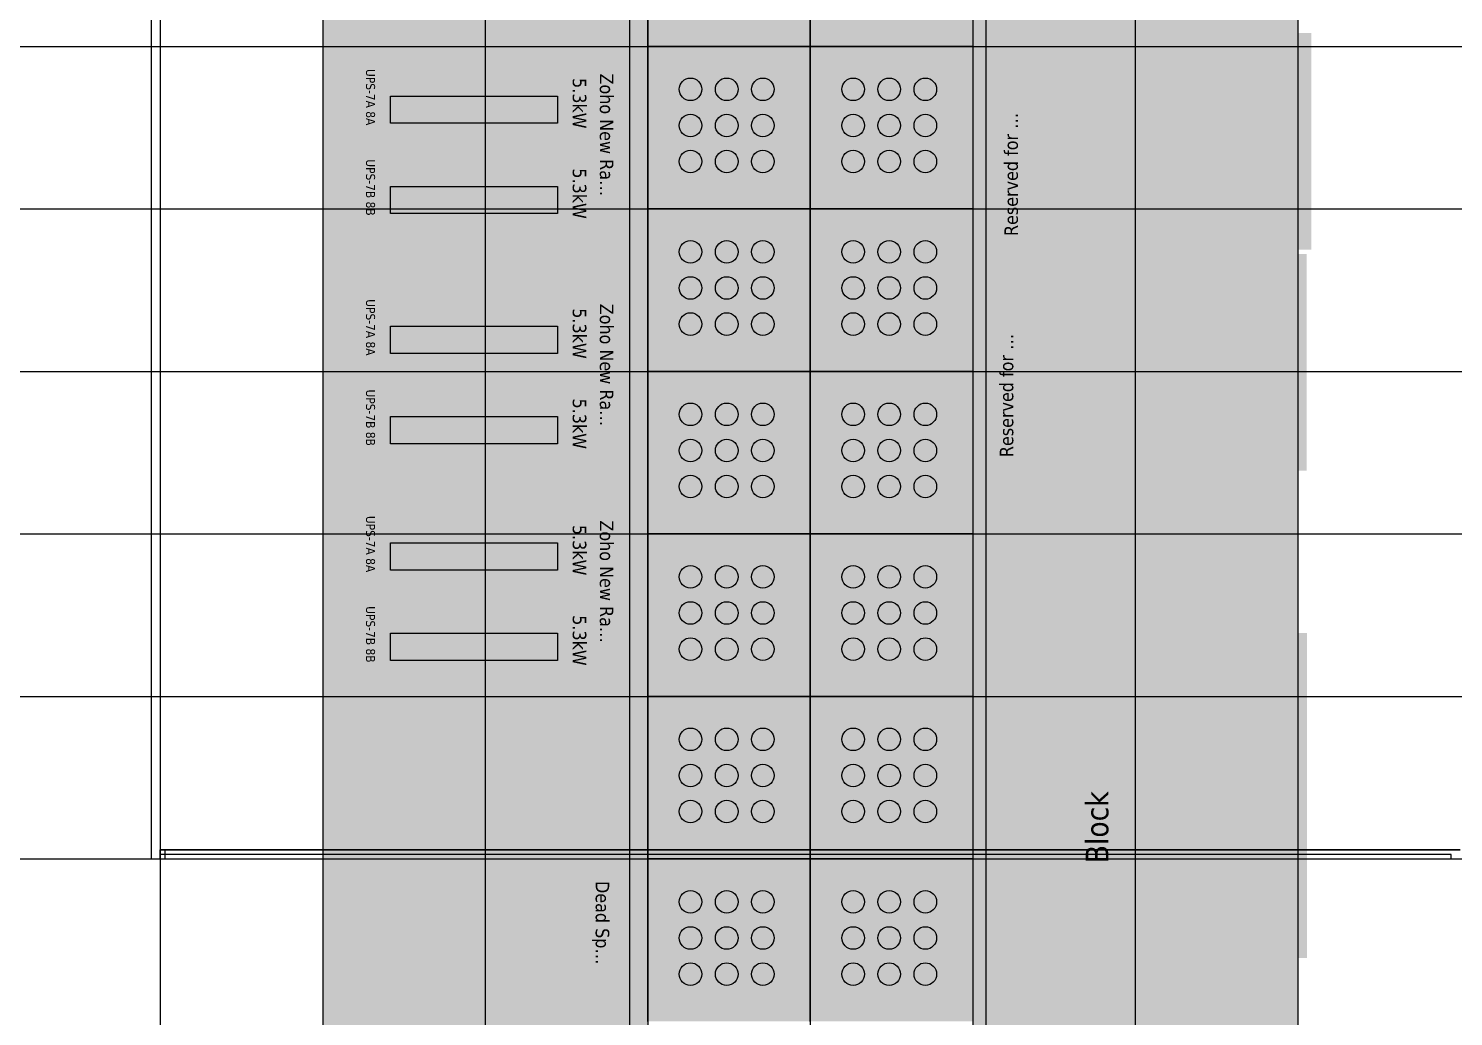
# Model space of a CAD drawing. Header units: millimetres. Extents: x -618 to 58287, y -23922 to -2396.
# Drawn here: x 5514 to 10775, y -10782 to -7134 of the extents above; entities that cross this region are included whole.
import ezdxf

# ---------------------------------------------------------------- set-up
doc = ezdxf.new("R2010")
doc.units = ezdxf.units.MM
doc.header["$MEASUREMENT"] = 0
for name, color, linetype, true_color in [('Background', 7, 'Continuous', 0xffffff), ('Equipment', 7, 'Continuous', 0xffffff), ('Names', 7, 'Continuous', 0xffffff), ('Power', 7, 'Continuous', 0xffffff), ('Room fixture', 7, 'Continuous', 0xffffff), ('Room shape', 7, 'Continuous', 0xc0c0c0), ('Rows', 7, 'Continuous', 0xffffff), ('Tile grid', 7, 'Continuous', 0xafafaf), ('Walls and cages', 7, 'Continuous', 0xffffff)]:
    doc.layers.add(name, color=color, linetype=linetype, true_color=true_color)
doc.styles.add('Tahoma#false#false', font='tahoma.ttf', dxfattribs={"height": 0.2})

msp = doc.modelspace()

# ---------------------------------------------------------------- linework, layer by layer
at = {"layer": 'Background', "lineweight": -3, "transparency": 33554687}
for points in [[(10250, -7950), (9050, -7950), (9050, -7150)], [(9050, -7150), (10250, -7150), (10250, -7950)], [(6600, -7200), (7800, -7200), (7800, -8000)], [(7800, -8000), (6600, -8000), (6600, -7200)], [(10233, -8766.3), (9033, -8766.3), (9033, -7966.3)], [(9033, -7966.3), (10233, -7966.3), (10233, -8766.3)], [(6600, -8050), (7800, -8050), (7800, -8850)], [(7800, -8850), (6600, -8850), (6600, -8050)], [(6600, -8850), (7800, -8850), (7800, -9650)], [(7800, -9650), (6600, -9650), (6600, -8850)], [(6701.3, -10181.3), (7784.7, -10181.3), (7784.7, -10781.3)], [(7784.7, -10781.3), (6701.3, -10781.3), (6701.3, -10181.3)]]:
    msp.add_solid(points, dxfattribs=at)
at = {"layer": 'Equipment', "color": 21, "lineweight": 50, "true_color": 0xf49191, "transparency": 33554687}
for points in [[(10183.3, -7216.7), (9116.7, -7216.7), (9050, -7150)], [(9050, -7150), (10250, -7150), (10183.3, -7216.7)], [(9050, -7950), (9050, -7150), (9116.7, -7216.7)], [(10183.3, -7216.7), (10250, -7150), (10250, -7950)], [(9050, -7950), (9116.7, -7216.7), (9116.7, -7883.3)], [(10183.3, -7883.3), (10183.3, -7216.7), (10250, -7950)], [(10250, -7950), (9050, -7950), (9116.7, -7883.3)], [(9116.7, -7883.3), (10183.3, -7883.3), (10250, -7950)], [(10166.3, -8033), (9099.7, -8033), (9033, -7966.3)], [(9033, -7966.3), (10233, -7966.3), (10166.3, -8033)], [(9033, -8766.3), (9033, -7966.3), (9099.7, -8033)], [(10166.3, -8033), (10233, -7966.3), (10233, -8766.3)], [(9033, -8766.3), (9099.7, -8033), (9099.7, -8699.7)], [(10166.3, -8699.7), (10166.3, -8033), (10233, -8766.3)], [(10233, -8766.3), (9033, -8766.3), (9099.7, -8699.7)], [(9099.7, -8699.7), (10166.3, -8699.7), (10233, -8766.3)], [(6768, -10714.7), (6701.3, -10781.3), (6701.3, -10181.3)], [(6768, -10248), (6768, -10714.7), (6701.3, -10181.3)], [(7718, -10248), (6768, -10248), (6701.3, -10181.3)], [(6701.3, -10181.3), (7784.7, -10181.3), (7718, -10248)], [(7784.7, -10181.3), (7784.7, -10781.3), (7718, -10714.7)], [(7784.7, -10181.3), (7718, -10714.7), (7718, -10248)], [(7784.7, -10781.3), (6701.3, -10781.3), (6768, -10714.7)], [(6768, -10714.7), (7718, -10714.7), (7784.7, -10781.3)]]:
    msp.add_solid(points, dxfattribs=at)
at = {"layer": 'Equipment', "color": 18, "lineweight": -3, "true_color": 0x000000, "transparency": 33554687}
for points in [[(10233.3, -7166.7), (9066.7, -7166.7), (9050, -7150)], [(9050, -7150), (10250, -7150), (10233.3, -7166.7)], [(9050, -7950), (9050, -7150), (9066.7, -7166.7)], [(10233.3, -7166.7), (10250, -7150), (10250, -7950)], [(6616.7, -7983.3), (6600, -8000), (6600, -7200)], [(6616.7, -7216.7), (6616.7, -7983.3), (6600, -7200)], [(7783.3, -7216.7), (6616.7, -7216.7), (6600, -7200)], [(6600, -7200), (7800, -7200), (7783.3, -7216.7)], [(7800, -7200), (7800, -8000), (7783.3, -7983.3)], [(7800, -7200), (7783.3, -7983.3), (7783.3, -7216.7)], [(9050, -7950), (9066.7, -7166.7), (9066.7, -7933.3)], [(10233.3, -7933.3), (10233.3, -7166.7), (10250, -7950)], [(10250, -7950), (9050, -7950), (9066.7, -7933.3)], [(9066.7, -7933.3), (10233.3, -7933.3), (10250, -7950)], [(7800, -8000), (6600, -8000), (6616.7, -7983.3)], [(6616.7, -7983.3), (7783.3, -7983.3), (7800, -8000)], [(10216.3, -7983), (9049.7, -7983), (9033, -7966.3)], [(9033, -7966.3), (10233, -7966.3), (10216.3, -7983)], [(9033, -8766.3), (9033, -7966.3), (9049.7, -7983)], [(9033, -8766.3), (9049.7, -7983), (9049.7, -8749.7)], [(10216.3, -7983), (10233, -7966.3), (10233, -8766.3)], [(10216.3, -8749.7), (10216.3, -7983), (10233, -8766.3)], [(6616.7, -8833.3), (6600, -8850), (6600, -8050)], [(6616.7, -8066.7), (6616.7, -8833.3), (6600, -8050)], [(7783.3, -8066.7), (6616.7, -8066.7), (6600, -8050)], [(6600, -8050), (7800, -8050), (7783.3, -8066.7)], [(7800, -8050), (7800, -8850), (7783.3, -8833.3)], [(7800, -8050), (7783.3, -8833.3), (7783.3, -8066.7)], [(10233, -8766.3), (9033, -8766.3), (9049.7, -8749.7)], [(9049.7, -8749.7), (10216.3, -8749.7), (10233, -8766.3)], [(7800, -8850), (6600, -8850), (6616.7, -8833.3)], [(6616.7, -8833.3), (7783.3, -8833.3), (7800, -8850)], [(6616.7, -9633.3), (6600, -9650), (6600, -8850)], [(6616.7, -8866.7), (6616.7, -9633.3), (6600, -8850)], [(7783.3, -8866.7), (6616.7, -8866.7), (6600, -8850)], [(6600, -8850), (7800, -8850), (7783.3, -8866.7)], [(7800, -8850), (7800, -9650), (7783.3, -9633.3)], [(7800, -8850), (7783.3, -9633.3), (7783.3, -8866.7)], [(7800, -9650), (6600, -9650), (6616.7, -9633.3)], [(6616.7, -9633.3), (7783.3, -9633.3), (7800, -9650)], [(6718, -10764.7), (6701.3, -10781.3), (6701.3, -10181.3)], [(6718, -10198), (6718, -10764.7), (6701.3, -10181.3)], [(7768, -10198), (6718, -10198), (6701.3, -10181.3)], [(6701.3, -10181.3), (7784.7, -10181.3), (7768, -10198)], [(7784.7, -10181.3), (7784.7, -10781.3), (7768, -10764.7)], [(7784.7, -10181.3), (7768, -10764.7), (7768, -10198)], [(7784.7, -10781.3), (6701.3, -10781.3), (6718, -10764.7)], [(6718, -10764.7), (7768, -10764.7), (7784.7, -10781.3)]]:
    msp.add_solid(points, dxfattribs=at)
at = {"layer": 'Equipment', "color": 9, "lineweight": 50, "true_color": 0xc0c0c0, "transparency": 33554687}
for points in [[(6666.7, -7933.3), (6600, -8000), (6600, -7200)], [(6666.7, -7266.7), (6666.7, -7933.3), (6600, -7200)], [(7733.3, -7266.7), (6666.7, -7266.7), (6600, -7200)], [(6600, -7200), (7800, -7200), (7733.3, -7266.7)], [(7800, -7200), (7800, -8000), (7733.3, -7933.3)], [(7800, -7200), (7733.3, -7933.3), (7733.3, -7266.7)], [(7800, -8000), (6600, -8000), (6666.7, -7933.3)], [(6666.7, -7933.3), (7733.3, -7933.3), (7800, -8000)], [(6666.7, -8783.3), (6600, -8850), (6600, -8050)], [(6666.7, -8116.7), (6666.7, -8783.3), (6600, -8050)], [(7733.3, -8116.7), (6666.7, -8116.7), (6600, -8050)], [(6600, -8050), (7800, -8050), (7733.3, -8116.7)], [(7800, -8050), (7800, -8850), (7733.3, -8783.3)], [(7800, -8050), (7733.3, -8783.3), (7733.3, -8116.7)], [(7800, -8850), (6600, -8850), (6666.7, -8783.3)], [(6666.7, -8783.3), (7733.3, -8783.3), (7800, -8850)], [(6666.7, -9583.3), (6600, -9650), (6600, -8850)], [(6666.7, -8916.7), (6666.7, -9583.3), (6600, -8850)], [(7733.3, -8916.7), (6666.7, -8916.7), (6600, -8850)], [(6600, -8850), (7800, -8850), (7733.3, -8916.7)], [(7800, -8850), (7800, -9650), (7733.3, -9583.3)], [(7800, -8850), (7733.3, -9583.3), (7733.3, -8916.7)], [(7800, -9650), (6600, -9650), (6666.7, -9583.3)], [(6666.7, -9583.3), (7733.3, -9583.3), (7800, -9650)]]:
    msp.add_solid(points, dxfattribs=at)
at = {"layer": 'Power', "color": 8, "lineweight": -3, "true_color": 0x808080, "transparency": 33554687}
for p, q in [((6850, -7483.3), (6850, -7383.3)), ((6850, -7383.3), (7466.7, -7383.3)), ((7466.7, -7383.3), (7466.7, -7483.3)), ((7466.7, -7483.3), (6850, -7483.3)), ((6850, -7816.7), (6850, -7716.7)), ((6850, -7716.7), (7466.7, -7716.7)), ((7466.7, -7716.7), (7466.7, -7816.7)), ((7466.7, -7816.7), (6850, -7816.7)), ((6850, -8333.3), (6850, -8233.3)), ((6850, -8233.3), (7466.7, -8233.3)), ((7466.7, -8233.3), (7466.7, -8333.3)), ((7466.7, -8333.3), (6850, -8333.3)), ((6850, -8666.7), (6850, -8566.7)), ((6850, -8566.7), (7466.7, -8566.7)), ((7466.7, -8566.7), (7466.7, -8666.7)), ((7466.7, -8666.7), (6850, -8666.7)), ((6850, -9133.3), (6850, -9033.3)), ((6850, -9033.3), (7466.7, -9033.3)), ((7466.7, -9033.3), (7466.7, -9133.3)), ((7466.7, -9133.3), (6850, -9133.3)), ((6850, -9466.7), (6850, -9366.7)), ((6850, -9366.7), (7466.7, -9366.7)), ((7466.7, -9366.7), (7466.7, -9466.7)), ((7466.7, -9466.7), (6850, -9466.7))]:
    msp.add_line(p, q, dxfattribs=at)
at = {"layer": 'Power', "color": 138, "lineweight": -3, "true_color": 0x01505e, "transparency": 33554687}
for points in [[(6800, -7283.3), (6800, -7583.3), (6716.7, -7283.3), (6716.7, -7583.3)], [(6800, -7616.7), (6800, -7916.7), (6716.7, -7616.7), (6716.7, -7916.7)], [(6800, -8133.3), (6800, -8433.3), (6716.7, -8133.3), (6716.7, -8433.3)], [(6800, -8466.7), (6800, -8766.7), (6716.7, -8466.7), (6716.7, -8766.7)], [(6800, -8933.3), (6800, -9233.3), (6716.7, -8933.3), (6716.7, -9233.3)], [(6800, -9266.7), (6800, -9566.7), (6716.7, -9266.7), (6716.7, -9566.7)]]:
    msp.add_solid(points, dxfattribs=at)
at = {"layer": 'Power', "lineweight": -3, "transparency": 33554687}
for points in [[(7466.7, -7383.3), (7466.7, -7483.3), (6850, -7383.3), (6850, -7483.3)], [(7466.7, -7716.7), (7466.7, -7816.7), (6850, -7716.7), (6850, -7816.7)], [(7466.7, -8233.3), (7466.7, -8333.3), (6850, -8233.3), (6850, -8333.3)], [(7466.7, -8566.7), (7466.7, -8666.7), (6850, -8566.7), (6850, -8666.7)], [(7466.7, -9033.3), (7466.7, -9133.3), (6850, -9033.3), (6850, -9133.3)], [(7466.7, -9366.7), (7466.7, -9466.7), (6850, -9366.7), (6850, -9466.7)]]:
    msp.add_solid(points, dxfattribs=at)
at = {"layer": 'Power', "color": 22, "lineweight": -3, "true_color": 0xc92518, "transparency": 33554687}
for points in [[(7316.7, -7383.3), (7316.7, -7483.3), (6850, -7383.3), (6850, -7483.3)], [(7316.7, -7716.7), (7316.7, -7816.7), (6850, -7716.7), (6850, -7816.7)]]:
    msp.add_solid(points, dxfattribs=at)
at = {"layer": 'Power', "color": 13, "lineweight": -3, "true_color": 0xe7473c, "transparency": 33554687}
for points in [[(7083.3, -7383.3), (7083.3, -7483.3), (6850, -7383.3), (6850, -7483.3)], [(7083.3, -7716.7), (7083.3, -7816.7), (6850, -7716.7), (6850, -7816.7)]]:
    msp.add_solid(points, dxfattribs=at)
at = {"layer": 'Power', "color": 8, "lineweight": -3, "true_color": 0x6e6e6e, "transparency": 33554687}
for points in [[(7283.3, -8233.3), (7283.3, -8333.3), (6850, -8233.3), (6850, -8333.3)], [(7316.7, -8566.7), (7316.7, -8666.7), (6850, -8566.7), (6850, -8666.7)], [(7266.7, -9033.3), (7266.7, -9133.3), (6850, -9033.3), (6850, -9133.3)], [(7266.7, -9366.7), (7266.7, -9466.7), (6850, -9366.7), (6850, -9466.7)]]:
    msp.add_solid(points, dxfattribs=at)
at = {"layer": 'Power', "color": 9, "lineweight": -3, "true_color": 0xc0c0c0, "transparency": 33554687}
for points in [[(7066.7, -8233.3), (7066.7, -8333.3), (6850, -8233.3), (6850, -8333.3)], [(7100, -8566.7), (7100, -8666.7), (6850, -8566.7), (6850, -8666.7)], [(7066.7, -9033.3), (7066.7, -9133.3), (6850, -9033.3), (6850, -9133.3)], [(7066.7, -9366.7), (7066.7, -9466.7), (6850, -9366.7), (6850, -9466.7)]]:
    msp.add_solid(points, dxfattribs=at)
at = {"layer": 'Room fixture', "color": 9, "lineweight": -3, "true_color": 0xc0c0c0, "transparency": 33554687}
for p, q in [((7800, -7200), (7800, -6600)), ((8400, -6600), (8400, -7200)), ((8400, -7200), (8400, -6600)), ((9000, -6600), (9000, -7200)), ((7800, -7200), (8400, -7200)), ((7800, -7800), (7800, -7200)), ((8400, -7200), (7800, -7200)), ((8400, -7200), (8400, -7800)), ((8400, -7200), (9000, -7200)), ((8400, -7800), (8400, -7200)), ((9000, -7200), (8400, -7200)), ((9000, -7200), (9000, -7800)), ((8400, -7800), (7800, -7800)), ((7800, -7800), (8400, -7800)), ((7800, -8400), (7800, -7800)), ((8400, -7800), (8400, -8400)), ((9000, -7800), (8400, -7800)), ((8400, -7800), (9000, -7800)), ((8400, -8400), (8400, -7800)), ((9000, -7800), (9000, -8400)), ((8400, -8400), (7800, -8400)), ((7800, -8400), (8400, -8400)), ((7800, -9000), (7800, -8400)), ((8400, -8400), (9000, -8400)), ((8400, -9000), (8400, -8400)), ((8400, -8400), (8400, -9000)), ((9000, -8400), (8400, -8400)), ((9000, -8400), (9000, -9000)), ((7800, -9000), (8400, -9000)), ((7800, -9600), (7800, -9000)), ((8400, -9000), (7800, -9000)), ((9000, -9000), (8400, -9000)), ((8400, -9000), (8400, -9600)), ((8400, -9000), (9000, -9000)), ((8400, -9600), (8400, -9000)), ((9000, -9000), (9000, -9600)), ((8400, -9600), (7800, -9600)), ((7800, -9600), (8400, -9600)), ((7800, -10200), (7800, -9600)), ((8400, -9600), (9000, -9600)), ((8400, -10200), (8400, -9600)), ((8400, -9600), (8400, -10200)), ((9000, -9600), (8400, -9600)), ((9000, -9600), (9000, -10200)), ((8400, -10200), (7800, -10200)), ((7800, -10200), (8400, -10200)), ((7800, -10800), (7800, -10200)), ((9000, -10200), (8400, -10200)), ((8400, -10200), (8400, -10800)), ((8400, -10200), (9000, -10200)), ((8400, -10800), (8400, -10200)), ((9000, -10200), (9000, -10800))]:
    msp.add_line(p, q, dxfattribs=at)
for centre in [(7958.3, -7358.3), (8091.7, -7358.3), (8225, -7358.3), (8558.3, -7358.3), (8691.7, -7358.3), (8825, -7358.3), (7958.3, -7491.7), (8091.7, -7491.7), (8225, -7491.7), (8558.3, -7491.7), (8691.7, -7491.7), (8825, -7491.7), (7958.3, -7625), (8091.7, -7625), (8225, -7625), (8558.3, -7625), (8691.7, -7625), (8825, -7625), (7958.3, -7958.3), (8091.7, -7958.3), (8225, -7958.3), (8558.3, -7958.3), (8691.7, -7958.3), (8825, -7958.3), (7958.3, -8091.7), (8091.7, -8091.7), (8225, -8091.7), (8558.3, -8091.7), (8691.7, -8091.7), (8825, -8091.7), (7958.3, -8225), (8091.7, -8225), (8225, -8225), (8558.3, -8225), (8691.7, -8225), (8825, -8225), (7958.3, -8558.3), (8091.7, -8558.3), (8225, -8558.3), (8558.3, -8558.3), (8691.7, -8558.3), (8825, -8558.3), (7958.3, -8691.7), (8091.7, -8691.7), (8225, -8691.7), (8558.3, -8691.7), (8691.7, -8691.7), (8825, -8691.7), (7958.3, -8825), (8091.7, -8825), (8225, -8825), (8558.3, -8825), (8691.7, -8825), (8825, -8825), (7958.3, -9158.3), (8091.7, -9158.3), (8225, -9158.3), (8558.3, -9158.3), (8691.7, -9158.3), (8825, -9158.3), (7958.3, -9291.7), (8091.7, -9291.7), (8225, -9291.7), (8558.3, -9291.7), (8691.7, -9291.7), (8825, -9291.7), (7958.3, -9425), (8091.7, -9425), (8225, -9425), (8558.3, -9425), (8691.7, -9425), (8825, -9425), (7958.3, -9758.3), (8091.7, -9758.3), (8225, -9758.3), (8558.3, -9758.3), (8691.7, -9758.3), (8825, -9758.3), (7958.3, -9891.7), (8091.7, -9891.7), (8225, -9891.7), (8558.3, -9891.7), (8691.7, -9891.7), (8825, -9891.7), (7958.3, -10025), (8091.7, -10025), (8225, -10025), (8558.3, -10025), (8691.7, -10025), (8825, -10025), (7958.3, -10358.3), (8091.7, -10358.3), (8225, -10358.3), (8558.3, -10358.3), (8691.7, -10358.3), (8825, -10358.3), (7958.3, -10491.7), (8091.7, -10491.7), (8225, -10491.7), (8558.3, -10491.7), (8691.7, -10491.7), (8825, -10491.7), (7958.3, -10625), (8091.7, -10625), (8225, -10625), (8558.3, -10625), (8691.7, -10625), (8825, -10625)]:
    msp.add_ellipse(centre, major_axis=(41.7, 0), ratio=1, dxfattribs=at)
at = {"layer": 'Room fixture', "color": 9, "lineweight": -3, "true_color": 0xc0c0c0, "transparency": 33554472}
for points in [[(7800, -7200), (7800, -6600), (8400, -6600)], [(8400, -6600), (8400, -7200), (7800, -7200)], [(8400, -7200), (8400, -6600), (9000, -6600)], [(9000, -6600), (9000, -7200), (8400, -7200)], [(7800, -7800), (7800, -7200), (8400, -7200)], [(8400, -7200), (8400, -7800), (7800, -7800)], [(8400, -7800), (8400, -7200), (9000, -7200)], [(9000, -7200), (9000, -7800), (8400, -7800)], [(7800, -8400), (7800, -7800), (8400, -7800)], [(8400, -7800), (8400, -8400), (7800, -8400)], [(8400, -8400), (8400, -7800), (9000, -7800)], [(9000, -7800), (9000, -8400), (8400, -8400)], [(7800, -9000), (7800, -8400), (8400, -8400)], [(8400, -8400), (8400, -9000), (7800, -9000)], [(8400, -9000), (8400, -8400), (9000, -8400)], [(9000, -8400), (9000, -9000), (8400, -9000)], [(7800, -9600), (7800, -9000), (8400, -9000)], [(8400, -9000), (8400, -9600), (7800, -9600)], [(8400, -9600), (8400, -9000), (9000, -9000)], [(9000, -9000), (9000, -9600), (8400, -9600)], [(7800, -10200), (7800, -9600), (8400, -9600)], [(8400, -9600), (8400, -10200), (7800, -10200)], [(8400, -10200), (8400, -9600), (9000, -9600)], [(9000, -9600), (9000, -10200), (8400, -10200)], [(7800, -10800), (7800, -10200), (8400, -10200)], [(8400, -10200), (8400, -10800), (7800, -10800)], [(8400, -10800), (8400, -10200), (9000, -10200)], [(9000, -10200), (9000, -10800), (8400, -10800)]]:
    msp.add_solid(points, dxfattribs=at)
at = {"layer": 'Room fixture', "color": 254, "lineweight": -3, "true_color": 0xe6e6e6, "transparency": 33554687}
for points in [[(10234, -10566), (9034, -10566), (9034, -9366)], [(9034, -9366), (10234, -9366), (10234, -10566)]]:
    msp.add_solid(points, dxfattribs=at)
at = {"layer": 'Room fixture', "color": 18, "lineweight": -3, "true_color": 0x000000, "transparency": 33554687}
for points in [[(10217.3, -9382.7), (9050.7, -9382.7), (9034, -9366)], [(9034, -9366), (10234, -9366), (10217.3, -9382.7)], [(9034, -10566), (9034, -9366), (9050.7, -9382.7)], [(9034, -10566), (9050.7, -9382.7), (9050.7, -10549.3)], [(10217.3, -9382.7), (10234, -9366), (10234, -10566)], [(10217.3, -10549.3), (10217.3, -9382.7), (10234, -10566)], [(10234, -10566), (9034, -10566), (9050.7, -10549.3)], [(9050.7, -10549.3), (10217.3, -10549.3), (10234, -10566)]]:
    msp.add_solid(points, dxfattribs=at)
at = {"layer": 'Room shape', "lineweight": -3, "transparency": 33554687}
for points in [[(2783.3, -7616.7), (7433.3, -2900), (7583.3, -2800)], [(2783.3, -7616.7), (7583.3, -2800), (7583.3, -2966.7)], [(2783.3, -7616.7), (7583.3, -2966.7), (2866.7, -7783.3)], [(7583.3, -2966.7), (7583.3, -3000), (2866.7, -7783.3)]]:
    msp.add_solid(points, dxfattribs=at)
at = {"layer": 'Rows', "color": 18, "lineweight": -3, "true_color": 0x000000, "transparency": 33554687}
for p, q in [((7733.3, -6600), (7733.3, -19800)), ((9050, -19800), (9050, -6600))]:
    msp.add_line(p, q, dxfattribs=at)
at = {"layer": 'Rows', "color": 254, "lineweight": -3, "true_color": 0xe0e0d7, "transparency": 33554534}
for points in [[(6600, -6600), (7800, -6600), (7800, -19800)], [(7800, -19800), (6600, -19800), (6600, -6600)], [(10200, -19800), (9000, -19800), (9000, -6600)], [(9000, -6600), (10200, -6600), (10200, -19800)]]:
    msp.add_solid(points, dxfattribs=at)
at = {"layer": 'Rows', "color": 18, "lineweight": -3, "true_color": 0x000000, "transparency": 33554687}
for points in [[(6600, -19800), (6600, -6600), (6616.7, -6616.7)], [(6616.7, -6616.7), (6616.7, -19783.3), (6600, -19800)], [(7783.3, -19783.3), (7783.3, -6616.7), (7800, -6600)], [(7800, -6600), (7800, -19800), (7783.3, -19783.3)], [(9000, -19800), (9000, -6600), (9016.7, -6616.7)], [(9016.7, -6616.7), (9016.7, -19783.3), (9000, -19800)], [(10183.3, -19783.3), (10183.3, -6616.7), (10200, -6600)], [(10200, -6600), (10200, -19800), (10183.3, -19783.3)]]:
    msp.add_solid(points, dxfattribs=at)
at = {"layer": 'Tile grid', "lineweight": -3, "transparency": 33554687}
for p, q in [((7800, -2967), (7800, -23433.7)), ((8400, -2967), (8400, -23433.7)), ((9000, -2967), (9000, -23433.7)), ((9600, -2967), (9600, -23433.7)), ((10200, -2967), (10200, -23433.7)), ((7200, -3389.1), (7200, -23433.7)), ((6600, -3997.6), (6600, -23433.7)), ((6000, -4606.1), (6000, -23433.7)), ((3442.4, -7200), (57733.3, -7200)), ((38.3, -7800), (57733.3, -7800)), ((36.8, -8400), (57733.3, -8400)), ((35.3, -9000), (57733.3, -9000)), ((33.9, -9600), (57733.3, -9600)), ((32.4, -10200), (57733.3, -10200))]:
    msp.add_line(p, q, dxfattribs=at)
at = {"layer": 'Walls and cages', "color": 9, "lineweight": -3, "true_color": 0xc0c0c0, "transparency": 33554687}
for p, q in [((5966.7, -6600), (5966.7, -10166.7)), ((5966.7, -10166.7), (5966.7, -10200)), ((6000, -10166.7), (10800, -10166.7)), ((10766.7, -10183.3), (6000, -10183.3)), ((6016.7, -10166.7), (6016.7, -10200)), ((10766.7, -10200), (10766.7, -10183.3))]:
    msp.add_line(p, q, dxfattribs=at)
at = {"layer": 'Walls and cages', "color": 18, "lineweight": -3, "true_color": 0x000000, "transparency": 33554687}
for p, q in [((6000, -6600), (6000, -10166.7)), ((6000, -10166.7), (6000, -10200)), ((10800, -10166.7), (6000, -10166.7)), ((6000, -10166.7), (6000, -10200)), ((6000, -10200), (6000, -10166.7)), ((6000, -10166.7), (10800, -10166.7)), ((6000, -10166.7), (6000, -10200)), ((6000, -10200), (10800, -10200))]:
    msp.add_line(p, q, dxfattribs=at)

# ---------------------------------------------------------------- texts
at = {"layer": 'Names', "color": 8, "lineweight": -3, "true_color": 0x808080, "transparency": 33554687, "style": 'Tahoma#false#false'}
for s, rotation, p in [('Zoho New Ra…', -90, (7623.3, -7300)), ('Reserved for …', -270, (9166.7, -7900)), ('Zoho New Ra…', -90, (7623.3, -8150)), ('Reserved for …', -270, (9149.7, -8716.3)), ('Zoho New Ra…', -90, (7623.3, -8950)), ('Dead Sp…', -90, (7608, -10281.3))]:
    msp.add_text(s, height=50, rotation=rotation, dxfattribs=at).set_placement(p)
at = {"layer": 'Power', "lineweight": -3, "transparency": 33554687, "style": 'Tahoma#false#false'}
for s, p in [('UPS-7A 8A ', (6760, -7283.3)), ('UPS-7B 8B ', (6760, -7616.7)), ('UPS-7A 8A ', (6760, -8133.3)), ('UPS-7B 8B ', (6760, -8466.7)), ('UPS-7A 8A ', (6760, -8933.3)), ('UPS-7B 8B ', (6760, -9266.7))]:
    msp.add_text(s, height=33.33, rotation=-90, dxfattribs=at).set_placement(p)
at = {"layer": 'Power', "color": 18, "lineweight": -3, "true_color": 0x000000, "transparency": 33554687, "style": 'Tahoma#false#false'}
for p in [(7523.3, -7316.7), (7523.3, -7650), (7523.3, -8166.7), (7523.3, -8500), (7523.3, -8966.7), (7523.3, -9300)]:
    msp.add_text('5.3kW', height=50, rotation=-90, dxfattribs=at).set_placement(p)
at = {"layer": 'Room fixture', "color": 18, "lineweight": -3, "true_color": 0x000000, "transparency": 33554687, "style": 'Tahoma#false#false'}
msp.add_text('Block', height=83.33, rotation=-270, dxfattribs=at).set_placement((9500.7, -10216))

doc.saveas('drawing.dxf')
